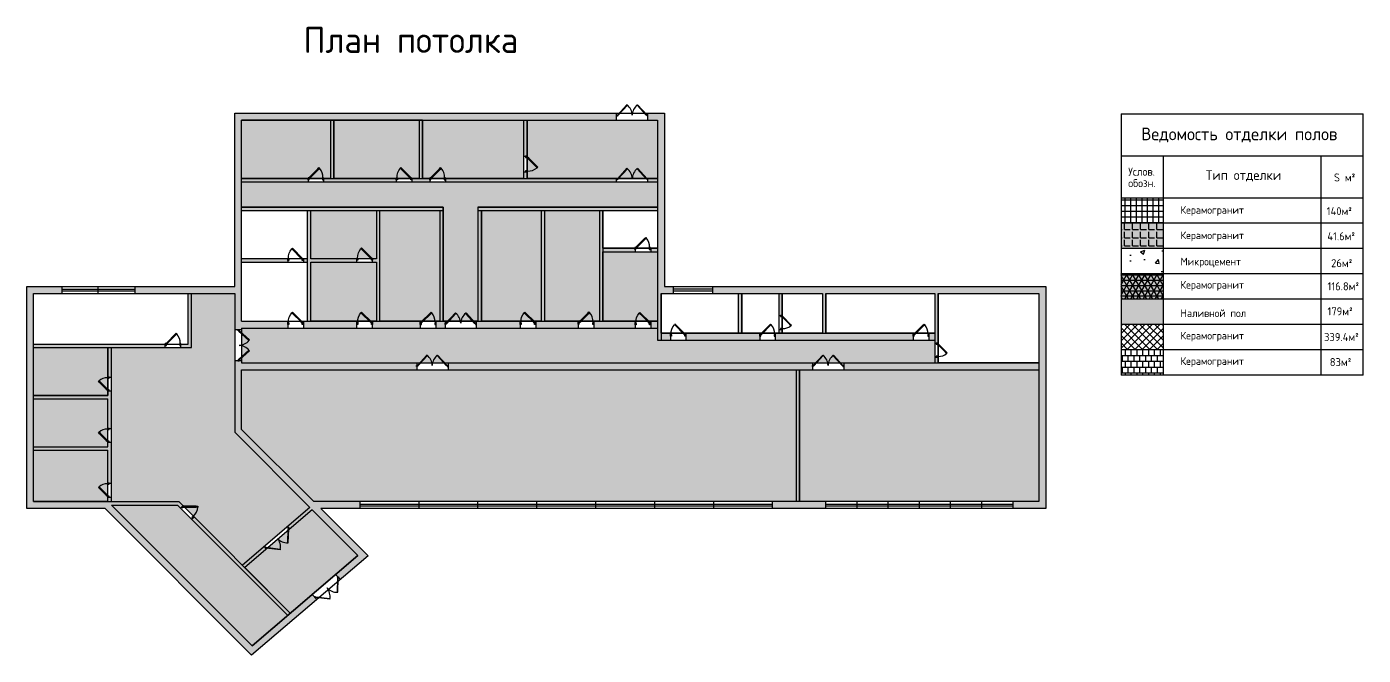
# Model space of a CAD drawing. Header units: millimetres. Extents: x 1 to 862718, y -200795 to 126771.
# Drawn here: x 705566 to 782687, y -200795 to -164553 of the extents above; entities that cross this region are included whole.
import ezdxf

# ---------------------------------------------------------------- set-up
doc = ezdxf.new("R2010")
doc.units = ezdxf.units.MM
doc.header["$MEASUREMENT"] = 0
doc.styles.get("Standard").update_dxf_attribs({"font": 'GOST Common.ttf'})

# ---------------------------------------------------------------- blocks, each defined once
blk = doc.blocks.new('A$C7C735C75')
for p, q in [((0, 0), (0, 38)), ((0, 38), (25, 38)), ((25, 0), (0, 0)), ((328, 370), (25, 38)), ((25, 38), (43, 21)), ((25, 38), (25, 0)), ((43, 21), (346, 354)), ((346, 354), (328, 370)), ((654, 354), (672, 370)), ((957, 21), (654, 354)), ((672, 370), (975, 38)), ((975, 38), (957, 21)), ((975, 38), (975, 0)), ((1000, 38), (975, 38)), ((975, 0), (1000, 0)), ((1000, 0), (1000, 38))]:
    blk.add_line(p, q)
for centre, start, end in [((60, 21), 2.2071, 50.923), ((940, 21), 129.077, 177.7929)]:
    blk.add_arc(centre, 441, start, end)
blk = doc.blocks.new('door')
for p, q in [((156873, 58161), (156435, 57726)), ((156472, 57689), (156910, 58124)), ((156873, 58161), (156946, 58233)), ((156983, 58197), (156910, 58124)), ((156946, 58233), (156983, 58197)), ((156317, 57525), (156317, 57653)), ((156317, 57653), (156317, 57525)), ((156435, 57726), (156362, 57653)), ((156362, 57653), (156399, 57617)), ((156399, 57617), (156472, 57689)), ((157217, 57525), (157217, 57653)), ((157217, 57525), (157217, 57653))]:
    blk.add_line(p, q)
for points in [[(156362, 57653), (156317, 57653), (156317, 57525), (156382, 57525), (156382, 57589), (156382, 57602), (156362, 57602)], [(157172, 57653), (157172, 57602), (157153, 57602), (157153, 57589), (157153, 57525), (157217, 57525), (157217, 57653)]]:
    blk.add_lwpolyline(points, close=True)
blk.add_arc((156410, 57690), 763, 357.23132, 41.49368)

msp = doc.modelspace()

# ---------------------------------------------------------------- hatches: boundary and pattern name
at = {"true_color": 0x636466}
h = msp.add_hatch(color=251, dxfattribs=at)
h.dxf.hatch_style = 1
h.paths.add_polyline_path([(764365.5, -179528.6), (745128.5, -179531.3), (745128.5, -179931.3), (763965.5, -179928.6), (763965.5, -191935.5), (762457, -191935.5), (762457, -192335.5), (764365.5, -192335.5)])
h.paths.add_polyline_path([(763965.5, -183935.5), (752706, -183935.5), (752706, -184335.5), (763965.5, -184335.5)], flags=17)
h.paths.add_polyline_path([(758165.5, -179929.5), (757965.5, -179929.5), (757965.5, -182799.5), (758165.5, -182799.5)], flags=17)
h.paths.add_polyline_path([(757965.5, -182222), (757617, -182222), (757617, -182622), (757965.5, -182622)], flags=17)
h.paths.add_polyline_path([(758165.5, -183599.5), (757965.5, -183599.5), (757965.5, -183935.5), (758165.5, -183935.5)], flags=17)
h.paths.add_polyline_path([(707597, -179535.5), (705565.5, -179535.5), (705565.5, -192335.5), (710084.1, -192335.5), (718543.8, -200795.2), (722311.9, -197581.3), (722028.1, -197297.6), (718565.4, -200251.1), (710449.8, -192135.5), (714262.5, -192135.5), (714439.7, -192312.8), (714581.2, -192171.3), (714345.3, -191935.5), (710249.8, -191935.5), (710249.8, -191935.5), (705965.5, -191935.5), (705965.5, -179935.5), (707597, -179935.5)])
h.paths.add_polyline_path([(718152.9, -195743.1), (715217.6, -192807.7), (715076.1, -192949.2), (720623, -198496), (720775.7, -198365.8)], flags=17)
h.paths.add_polyline_path([(722042.9, -192414.9), (721901, -192273.1), (720621.7, -193367.9), (720763.4, -193509.6)], flags=17)
h.paths.add_polyline_path([(719403.6, -194673), (719262.1, -194531.6), (718011.6, -195601.8), (718152.9, -195743.1)], flags=17)
h.paths.add_polyline_path([(722529.2, -192335.5), (724784.5, -192335.5), (724784.5, -191935.5), (722129.2, -191935.5), (717965.5, -187771.8), (717965.5, -184335.5), (728080.9, -184335.5), (728080.9, -183935.5), (717965.5, -183935.5), (717965.5, -183825.5), (717565.5, -183825.5), (717565.5, -187937.5), (724671.2, -195043.2), (723389.9, -196136.1), (723673.6, -196419.8), (725260.2, -195066.5)])
h.paths.add_polyline_path([(750906, -183935.5), (749922.5, -183935.5), (734189.1, -183935.5), (729880.9, -183935.5), (729880.9, -184335.5), (750906, -184335.5)])
h.paths.add_polyline_path([(750165.5, -184335.5), (749965.5, -184335.5), (749965.5, -191935.5), (750165.5, -191935.5)], flags=17)
h.paths.add_polyline_path([(751674, -179930.4), (751474, -179930.4), (751474, -182222), (751674, -182222)], flags=16)
h.paths.add_polyline_path([(742167.1, -179931.7), (741967.1, -179931.8), (741967.1, -182622), (742167.1, -182622)])
h.paths.add_polyline_path([(742704.5, -182222), (742167.1, -182222), (742167.1, -182622), (742704.5, -182622)])
h.paths.add_polyline_path([(751657, -191935.5), (748584.5, -191935.5), (748584.5, -192335.5), (751657, -192335.5)], flags=0)
h.paths.add_polyline_path([(710449.8, -185554.5), (710249.8, -185554.5), (710249.8, -185817), (705965.5, -185817), (705965.5, -186017), (710249.8, -186017), (710249.8, -187713.5), (710449.8, -187713.5)], flags=17)
h.paths.add_polyline_path([(710449.8, -188513.5), (710249.8, -188513.5), (710249.8, -188776), (705965.5, -188776), (705965.5, -188976), (710249.8, -188976), (710249.8, -190873), (710449.8, -190873)], flags=17)
h.paths.add_polyline_path([(710449.8, -183058), (710249.8, -183058), (710249.8, -184754.5), (710449.8, -184754.5)], flags=17)
h.paths.add_polyline_path([(713562.5, -182858), (705965.5, -182858), (705965.5, -183058), (710249.8, -183058), (710449.8, -183058), (713562.5, -183058)], flags=17)
h.paths.add_polyline_path([(715078, -179935.5), (714878, -179935.5), (714878, -182858), (714462.5, -182858), (714462.5, -183058), (715078, -183058)], flags=17)
h.paths.add_polyline_path([(710449.8, -191673), (710249.8, -191673), (710249.8, -191935.5), (710449.8, -191935.5)], flags=17)
h.paths.add_polyline_path([(724616.1, -181539.1), (721954.4, -181539.1), (721527, -181539.1), (721527.1, -181938.5), (724616.1, -181938)], flags=17)
h.paths.add_polyline_path([(728271.5, -181537.5), (725743.4, -181537.9), (725743.4, -181539.1), (725516.1, -181539.1), (725516.1, -181937.9), (728271.6, -181937.5)], flags=17)
h.paths.add_polyline_path([(729702.5, -181537.3), (729171.5, -181537.3), (729171.6, -181937.3), (729702.6, -181937.3)], flags=17)
h.paths.add_polyline_path([(729597.5, -174950), (717965.5, -174951.8), (717965.5, -175151.8), (721754.4, -175151.8), (729597.5, -175150)], flags=17)
h.paths.add_polyline_path([(729597.5, -175150), (729398.5, -175150.1), (729398.5, -181537.3), (729598.5, -181537.3)], flags=17)
h.paths.add_polyline_path([(731800, -175149.7), (731599, -175149.7), (731600, -181537), (731800, -181536.9)], flags=17)
h.paths.add_polyline_path([(741966.3, -174948.1), (731599, -174949.7), (731599, -175149.7), (731800, -175149.7), (741966.3, -175148.1)], flags=17)
h.paths.add_polyline_path([(735455.6, -175149.1), (735256.5, -175149.1), (735256.5, -181536.4), (735456.5, -181536.4)], flags=17)
h.paths.add_polyline_path([(738806.5, -175148.6), (738606.5, -175148.6), (738607.5, -181535.9), (738807.5, -181535.8)], flags=17)
h.paths.add_polyline_path([(740672, -177323), (738806.8, -177323.3), (738806.9, -177523.4), (740672.1, -177523.1)], flags=17)
h.paths.add_polyline_path([(741966.7, -177322.8), (741572, -177322.9), (741572.1, -177522.9), (741966.7, -177522.9)], flags=17)
h.paths.add_polyline_path([(741967.1, -181535.3), (741572.6, -181535.4), (741572.7, -181935.4), (741967.1, -181935.3)], flags=17)
h.paths.add_polyline_path([(740672.6, -181535.5), (738280, -181535.9), (738280, -181935.9), (740672.7, -181935.5)], flags=17)
h.paths.add_polyline_path([(737380, -181536.1), (734936, -181536.4), (734936.1, -181936.4), (737380, -181936.1)], flags=17)
h.paths.add_polyline_path([(734036, -181536.6), (731502.5, -181537), (731502.6, -181937), (734036.1, -181936.6)], flags=17)
h.paths.add_polyline_path([(721954.4, -178135.6), (724615.5, -178135.6), (724615.5, -177935.6), (721954.4, -177935.6), (721954.4, -175151.8), (721754.4, -175151.8), (721754.4, -177935.6), (721754.4, -178135.6), (721754.4, -181538.5), (721954.4, -181538.5)], flags=17)
h.paths.add_polyline_path([(725943.4, -175150.9), (725743.4, -175150.9), (725743.4, -177935.6), (725515.5, -177935.6), (725515.5, -178135.6), (725743.4, -178135.6), (725743.4, -181537.9), (725943.4, -181537.8)], flags=17)
h.paths.add_polyline_path([(721754.4, -177935.6), (721526.4, -177935.6), (721526.5, -178135.6), (721754.4, -178135.6)], flags=17)
h.paths.add_polyline_path([(720626.4, -177935.6), (717965.4, -177935.6), (717965.4, -178135.6), (720626.5, -178135.6)], flags=17)
h.paths.add_polyline_path([(721799.5, -173304.3), (717965.5, -173304.8), (717965.5, -173504.8), (721799.5, -173504.2)], flags=17)
h.paths.add_polyline_path([(726886.5, -173303.6), (722699.5, -173304.2), (722699.5, -173504.1), (726886.5, -173503.4)], flags=17)
h.paths.add_polyline_path([(723284.3, -169935.5), (723084.3, -169935.5), (723084.7, -173304.1), (723284.7, -173304.1)], flags=17)
h.paths.add_polyline_path([(728820.5, -173303.3), (727786.5, -173303.4), (727786.5, -173503.3), (728820.5, -173503.1)], flags=17)
h.paths.add_polyline_path([(728403, -169935.5), (728203, -169935.5), (728203.5, -173303.4), (728403.5, -173303.3)], flags=17)
h.paths.add_polyline_path([(739604.1, -173301.8), (729720.5, -173303.2), (729720.5, -173503), (739604.1, -173501.4)], flags=17)
h.paths.add_polyline_path([(741966, -173301.4), (741404.1, -173301.5), (741404.1, -173501.2), (741966.1, -173501.1)], flags=17)
h.paths.add_polyline_path([(734439.9, -172921.4), (734239.9, -172921.4), (734240, -173302.5), (734440, -173302.5)], flags=17)
h.paths.add_polyline_path([(734439.5, -169935.5), (734239.5, -169935.5), (734239.8, -172021.4), (734439.8, -172021.4)], flags=17)
h.paths.add_polyline_path([(725967.5, -188437.7), (726647.5, -188437.7), (726647.5, -187555.9), (725967.5, -187555.9)], flags=25)
h.paths.add_polyline_path([(729002, -183444.7), (729482, -183444.7), (729482, -182562.9), (729002, -182562.9)], flags=9)
h.paths.add_polyline_path([(713893.7, -187718.2), (714373.7, -187718.2), (714373.7, -186836.4), (713893.7, -186836.4)], flags=25)
h.paths.add_polyline_path([(710076, -181756.2), (710556, -181756.2), (710556, -180874.4), (710076, -180874.4)], flags=25)
h.paths.add_polyline_path([(707768.5, -184756.7), (708248.5, -184756.7), (708248.5, -183874.9), (707768.5, -183874.9)], flags=25)
h.paths.add_polyline_path([(707749, -190818.2), (708229, -190818.2), (708229, -189936.4), (707749, -189936.4)], flags=24)
h.paths.add_polyline_path([(707697.5, -187861.7), (708217.5, -187861.7), (708217.5, -186979.9), (707697.5, -186979.9)], flags=25)
h.paths.add_polyline_path([(721189.5, -195918.7), (721589.5, -195918.7), (721589.5, -195036.9), (721189.5, -195036.9)], flags=25)
h.paths.add_polyline_path([(715966, -196537.7), (716446, -196537.7), (716446, -195655.9), (715966, -195655.9)], flags=24)
h.paths.add_polyline_path([(741403.5, -169535.5), (741403.6, -169935.5), (741965.5, -169935.5), (741967.1, -179931.8), (742167.1, -179931.7), (742871.3, -179931.6), (742871.3, -179531.6), (742367, -179531.7), (742365.4, -169535.5)])
h.paths.add_polyline_path([(739603.6, -169935.5), (739603.5, -169535.5), (717565.6, -169535.5), (717564.2, -179535.5), (711801.5, -179535.5), (711801.5, -179935.5), (717565.5, -179935.5), (717565.5, -182025.5), (717965.5, -182025.5), (717965.5, -181939.1), (720627.1, -181938.7), (720627, -181539.1), (717965.4, -181539.1), (717965.4, -178135.6), (717965.5, -169935.5)])
h.paths.add_polyline_path([(748761, -182222), (748761, -182622), (756717, -182622), (756717, -182222)])
h.paths.add_polyline_path([(747861, -182622), (747861, -182222), (743604.5, -182222), (743604.5, -182622)])
h = msp.add_hatch(color=251, dxfattribs=at)
h.dxf.hatch_style = 1
h.paths.add_polyline_path([(741403.5, -169535.5), (741403.5, -169935.5), (741965.5, -169935.5), (741967.1, -179931.8), (742871.3, -179931.6), (742871.3, -179531.6), (742367, -179531.7), (742365.4, -169535.5)])
at = {"true_color": 0x991b1e}
h = msp.add_hatch(color=244, dxfattribs=at)
h.dxf.hatch_style = 1
h.set_gradient(color1=(199, 200, 202), color2=(206, 204, 230), name='CURVED')
h.paths.add_polyline_path([(717965.5, -169935.5), (717965.5, -173302.9), (723084.7, -173302.9), (723084.3, -169935.5)])
at = {"true_color": 0xf26722}
h = msp.add_hatch(color=30, dxfattribs=at)
h.dxf.hatch_style = 1
h.set_gradient(color1=(199, 200, 202), color2=(206, 204, 230), name='CURVED')
h.paths.add_polyline_path([(723284.3, -169935.5), (723284.7, -173303.6), (728203.5, -173303.6), (728203.5, -169935.5)])
h.paths.add_polyline_path([(734240, -173302.5), (734239.5, -169935.5), (728403, -169935.5), (728403.5, -173302.5)])
h.paths.add_polyline_path([(734439.5, -169935.5), (734440, -173301.4), (741966, -173301.4), (741966, -169935.5)])
at = {"true_color": 0xb5c5ba}
h = msp.add_hatch(color=9, dxfattribs=at)
h.dxf.hatch_style = 1
h.paths.add_polyline_path([(717965.5, -181939.1), (717965.5, -183935.5), (757965.5, -183935.5), (757965.5, -182622), (741967.1, -182622), (741967.1, -181935.3)])
h.paths.add_polyline_path([(729598.5, -181537.3), (731600, -181537), (731599, -174949.7), (741966.3, -174948.1), (741966.1, -173501.1), (717965, -173504.8), (717965.5, -174951.8), (729597.5, -174950), (729597.5, -174950)])
at = {"true_color": 0x636466, "transparency": 33554653}
h = msp.add_hatch(dxfattribs=at)
h.set_pattern_fill('NET', color=251, scale=2600)
h.set_pattern_definition([(0, (103346, -58518), (0, 325), []), (90, (103346, -58518), (-325, 2e-14), [])])
h.paths.add_polyline_path([(768707.9, -174429.1), (768707.9, -175887.8), (771139.1, -175887.8), (771139.1, -174429.1)])
at = {"true_color": 0x991b1e}
h = msp.add_hatch(color=244, dxfattribs=at)
h.dxf.hatch_style = 1
h.set_gradient(color1=(199, 200, 202), color2=(206, 204, 230), name='CURVED')
h.paths.add_polyline_path([(735455.6, -175149.3), (735456.5, -181523.9), (738607.5, -181523.9), (738606.5, -175149.3)])
h.paths.add_polyline_path([(738806.9, -177523.4), (738806.9, -181535.3), (741967.1, -181535.3), (741967.1, -177523.4)])
h.paths.add_polyline_path([(735256.5, -181535.3), (735256.5, -175149.1), (731800, -175149.7), (731800, -181535.3)])
h.paths.add_polyline_path([(729398.5, -181537.3), (729397.5, -175151.8), (725943.4, -175151.8), (725943.4, -181537.3)])
h.paths.add_polyline_path([(725743.4, -177935.6), (725743.4, -175151.8), (721954.4, -175151.8), (721954.4, -177935.6)])
h.paths.add_polyline_path([(725743.4, -178135.6), (721954.4, -178135.6), (721954.4, -181538.5), (725743.4, -181537.9)])
at = {"true_color": 0x7aafdf, "transparency": 33554653}
h = msp.add_hatch(color=143, dxfattribs=at)
h.dxf.hatch_style = 1
h.paths.add_polyline_path([(771139.1, -177346.5), (771139.1, -175887.8), (768707.9, -175887.8), (768707.9, -177346.5)])
at = {"true_color": 0x105689, "transparency": 33554653}
h = msp.add_hatch(dxfattribs=at)
h.set_pattern_fill('ANGLE', color=146, scale=1701.852553)
h.set_pattern_definition([(0, (597142.35, 20783.14), (0, 468.00945), [340.3705, -127.63894]), (90, (597142.35, 20783.14), (-468.00945, 3e-14), [340.3705, -127.63894])])
h.paths.add_polyline_path([(771139.1, -177346.5), (771139.1, -175887.8), (768707.9, -175887.8), (768707.9, -177346.5)])
at = {"true_color": 0x5e67af}
h = msp.add_hatch(dxfattribs=at)
h.set_pattern_fill('AR-CONC', color=165, scale=360)
h.set_pattern_definition([(50, (103346, -58518), (2582.1367, -225.908), [270, -2970]), (355, (103346, -58518), (-499.505, 2707.892), [216, -2376]), (100.45144, (103561.2, -58536.8), (2082.632, 2481.984), [229.465, -2524.112]), (46.1842, (103346, -57798), (3842.069, -595.87), [405, -4455]), (96.63564, (103666, -57847.7), (3364.783, 3506.827), [344.197, -3786.17]), (351.18416, (103346, -57798), (3364.783, 3506.827), [324, -3564]), (21, (103706, -57978), (2148.8654, -1449.428), [270, -2970]), (326, (103706, -57978), (875.935, 2610.54), [216, -2376]), (71.45144, (103885, -58098.8), (3024.801, 1161.112), [229.465, -2524.112]), (37.5, (103346, -58518), (43.7755, 1198.4179), [0, -2347.2, 0, -2412, 0, -2385]), (7.5, (103346, -58518), (947.0503, 1419.8822), [0, -1375.2, 0, -2293.2, 0, -909]), (327.5, (102543.2, -58518), (1921.7608, -81.1975), [0, -900, 0, -2808, 0, -3726]), (317.5, (102183.2, -58518), (2099.4702, 360.378), [0, -1170, 0, -1864.8, 0, -2646])])
h.paths.add_polyline_path([(771139.1, -178805.3), (771139.1, -177346.5), (768707.9, -177346.5), (768707.9, -178805.3)])
at = {"transparency": 33554653}
h = msp.add_hatch(color=9, dxfattribs=at)
h.dxf.hatch_style = 1
h.paths.add_polyline_path([(768707.9, -178805.3), (768707.9, -180264), (771139.1, -180264), (771139.1, -178805.3)])
at = {"true_color": 0x76937f, "transparency": 33554653}
h = msp.add_hatch(dxfattribs=at)
h.set_pattern_fill('NET3', color=252, scale=2431.217933)
h.set_pattern_definition([(0, (103346, -58518), (0, 303.90224), []), (60, (103346, -58518), (-263.18706, 151.95112), []), (120, (103346, -58518), (-263.18706, -151.95112), [])])
h.paths.add_polyline_path([(768707.9, -180264), (771139.1, -180264), (771139.1, -178805.3), (768707.9, -178805.3)])
at = {"true_color": 0xe0e0e0}
h = msp.add_hatch(color=254, dxfattribs=at)
h.dxf.hatch_style = 1
h.paths.add_polyline_path([(717565.5, -187937.5), (717565.5, -179935.5), (715078, -179935.5), (715078, -183058), (710449.8, -183058), (710449.8, -191935.5), (714345.3, -191935.5), (718011.6, -195601.8), (721901, -192273.1)])
h.paths.add_polyline_path([(722042.9, -192414.9), (718152.9, -195743.1), (720775.7, -198365.8), (724671.2, -195043.2)])
h.paths.add_polyline_path([(714262.5, -192135.5), (710449.8, -192135.5), (718565.4, -200251.1), (720623, -198496)])
at = {"true_color": 0x93e085}
h = msp.add_hatch(color=81, dxfattribs=at)
h.dxf.hatch_style = 1
h.paths.add_polyline_path([(742167.1, -179931.8), (751474, -179931.8), (751474, -179930.4), (742167.1, -179931.7)])
at = {"true_color": 0x636466}
h = msp.add_hatch(color=251, dxfattribs=at)
h.dxf.hatch_style = 1
h.paths.add_polyline_path([(746820.5, -179931.8), (746620.5, -179931.8), (746620.5, -182222), (746820.5, -182222)])
h.paths.add_polyline_path([(748959, -181202), (749159, -181202), (749159, -179931.8), (748959, -179931.8)])
h.paths.add_polyline_path([(749159, -182002), (748959, -182002), (748959, -182222), (749159, -182222)])
at = {"true_color": 0x000000}
h = msp.add_hatch(color=18, dxfattribs=at)
h.dxf.hatch_style = 1
h.set_gradient(color1=(199, 200, 202), color2=(206, 204, 230), name='INVCYLINDER')
h.paths.add_polyline_path([(771139.1, -181723), (771139.1, -180264), (768707.9, -180264), (768707.9, -181723)])
at = {"true_color": 0x5ceb92}
h = msp.add_hatch(color=113, dxfattribs=at)
h.dxf.hatch_style = 1
h.paths.add_polyline_path([(729398.5, -181537.3), (725943.4, -181537.3), (725943.4, -181537.8)])
at = {"true_color": 0xffffff}
h = msp.add_hatch(dxfattribs=at)
h.set_pattern_fill('ANSI37', scale=2431.217933)
h.set_pattern_definition([(45, (103346, -58518), (-214.89134, 214.89134), []), (135, (103346, -58518), (-214.89134, -214.89134), [])])
h.paths.add_polyline_path([(768707.9, -181723), (768707.9, -183182), (771139.1, -183182), (771139.1, -181723)])
at = {"true_color": 0x61beef}
h = msp.add_hatch(color=151, dxfattribs=at)
h.dxf.hatch_style = 1
h.paths.add_polyline_path([(710249.8, -184794.3), (710217.5, -184794.3, 0.1955686), (709737.6, -184963), (709801, -185026.8), (710185.7, -185414.5), (710249.8, -185479.1)], flags=17)
h.paths.add_polyline_path([(709768.7, -185058.9), (709704.6, -184994.2), (709736.9, -184962.2), (709737.6, -184963, -0.1955686), (710217.5, -184794.3), (710217.5, -184754.5), (710249.8, -184754.5), (710249.8, -183058), (705965.5, -183058), (705965.5, -185817), (710249.8, -185817), (710249.8, -185554.5), (710249.8, -185554.5), (710217.5, -185551), (710217.5, -185511.1), (710153.4, -185446.5)])
h.paths.add_polyline_path([(710249.8, -190912.8), (710217.5, -190912.8, 0.1955686), (709737.6, -191081.5), (709801, -191145.3), (710185.7, -191533), (710249.8, -191597.6)], flags=17)
h.paths.add_polyline_path([(710249.8, -188976), (705965.5, -188976), (705965.5, -191935.5), (710249.8, -191935.5), (710249.8, -191669.5), (710217.5, -191669.5), (710217.5, -191629.6), (710153.4, -191565), (709768.7, -191177.4), (709704.6, -191112.7), (709736.9, -191080.7), (709737.6, -191081.5, -0.1955686), (710217.5, -190912.8), (710217.5, -190873)])
h.paths.add_polyline_path([(710249.8, -186017), (705965.5, -186017), (705965.5, -188776), (710249.8, -188776), (710249.8, -188513.5), (710217.5, -188513.5), (710217.5, -188470.1), (710153.4, -188405.5), (709768.7, -188017.9), (709704.6, -187953.2), (709736.9, -187921.2), (709737.6, -187922, -0.1955686), (710217.5, -187753.3), (710217.5, -187713.5)])
h.paths.add_polyline_path([(710249.8, -187753.3), (710217.5, -187753.3, 0.1955686), (709737.6, -187922), (709801, -187985.8), (710185.7, -188373.5), (710249.8, -188438.1)], flags=17)
h.paths.add_polyline_path([(710249.8, -188976), (710217.5, -190873), (710249.8, -190873)], flags=17)
at = {"true_color": 0x727430}
h = msp.add_hatch(dxfattribs=at)
h.set_pattern_fill('AR-B88', color=67, scale=42)
h.set_pattern_definition([(0, (103346, -58518), (0, 336), []), (90, (103346, -58518), (-168, 336), [336, -336])])
h.paths.add_polyline_path([(768707.9, -183182), (768707.9, -184641), (771139.1, -184641), (771139.1, -183182)])
at = {"true_color": 0xe5bb8b}
h = msp.add_hatch(color=31, dxfattribs=at)
h.dxf.hatch_style = 1
h.paths.add_polyline_path([(717965.5, -184335.5), (717965.5, -187771.8), (722129.2, -191935.5), (749965.5, -191935.5), (749965.5, -184335.5)])
h.paths.add_polyline_path([(763965.5, -191935.5), (763965.5, -184335.5), (750165.5, -184335.5), (750165.5, -191935.5)])
at = {"true_color": 0x636466}
h = msp.add_hatch(dxfattribs=at)
h.set_pattern_fill('ANSI31', color=251)
h.set_pattern_definition([(45, (104733.5, -178442.00001), (-0.088388347648, 0.088388347648), [])])
h.paths.add_polyline_path([(751657, -191935.5), (748584.5, -191935.5), (748584.5, -192335.5), (751657, -192335.5)])

# ---------------------------------------------------------------- linework, layer by layer
at = {"color": 18, "true_color": 0x000000}
for p, q in [((739603.6, -169935.5), (739603.5, -169535.5)), ((741403.6, -169935.5), (741403.5, -169535.5)), ((728403, -169935.5), (717965.5, -169934.1)), ((723084.3, -169934.8), (723084.7, -173302.9)), ((723284.3, -169934.8), (723284.7, -173302.8)), ((728203, -169935.5), (728203.5, -173303.6)), ((728403, -169935.5), (728403.5, -173303.5)), ((734239.5, -169935.5), (734240, -173302.7)), ((734439.5, -169935.5), (734440, -173302.7)), ((734239.8, -172021.4), (734439.8, -172021.4)), ((717965, -173504.8), (741966.1, -173501.1)), ((717965.1, -173304.8), (741966, -173301.4)), ((721799.5, -173304.3), (721799.5, -173504.2)), ((722699.5, -173304.2), (722699.5, -173504.1)), ((726886.5, -173303.7), (726886.5, -173503.4)), ((727786.5, -173303.6), (727786.5, -173503.3)), ((728820.5, -173303.3), (728820.5, -173503.1)), ((729720.5, -173303.2), (729720.5, -173503)), ((734239.9, -172921.4), (734439.9, -172921.4)), ((739604.1, -173501.4), (739604.1, -173301.8)), ((741404.1, -173501.2), (741404.1, -173301.5)), ((717965.5, -174951.8), (729597.5, -174950)), ((729597.5, -174950), (729598.5, -181537.3)), ((731599, -174949.7), (741966.3, -174948.1)), ((731599, -174949.7), (731600, -181537)), ((717965.5, -175151.8), (729597.5, -175150)), ((729397.5, -175153.6), (729398.5, -181537.3)), ((731599, -175149.7), (741966.3, -175148.1)), ((731800, -175148.1), (731800, -181535.3)), ((735456.5, -181535.3), (735455.6, -175149.3)), ((738606.5, -175136.1), (738607.5, -181523.9)), ((738806.5, -175136.1), (738807.5, -181523.8)), ((738806.9, -177323.3), (741966.7, -177322.8)), ((740672, -177323), (740672.1, -177523.1)), ((741572, -177322.9), (741572.1, -177522.9)), ((717964.4, -178135.2), (721754.4, -178135.2)), ((720626.4, -177935.6), (720626.5, -178135.6)), ((721526.4, -177935.6), (721526.5, -178135.6)), ((721754.4, -177935.6), (721754.4, -178135.6)), ((721754.4, -178135.2), (721755, -181538.5)), ((724615.5, -178135.6), (724615.5, -177935.6)), ((725515.5, -178135.6), (725515.5, -177935.6)), ((738806.9, -177523.4), (741966.8, -177522.9)), ((707597, -179535.5), (707597, -179935.5)), ((709688.5, -179935.5), (709688.5, -179535.5)), ((711801.5, -179535.5), (711801.5, -179935.5)), ((742871.3, -179531.6), (742871.3, -179923.5)), ((745128.5, -179531.3), (745128.5, -179923.5)), ((714878, -182858), (714878, -179935.5)), ((715078, -183058), (715078, -179935.5)), ((717565.5, -179935.5), (717565.5, -187937.5)), ((741967.1, -179931.8), (741967.1, -182622)), ((742167.1, -179931.8), (742167.1, -182622)), ((746620.5, -179931.8), (746620.5, -182222)), ((746820.5, -179931.8), (746820.5, -182222)), ((748959, -179931.8), (748959, -182222)), ((749159, -179931.8), (749159, -182222)), ((751474, -179935.5), (751474, -182222)), ((751674, -179935.5), (751674, -182222)), ((757965.5, -179935.5), (757965.5, -183935.5)), ((758165.5, -179935.5), (758165.5, -183935.5)), ((748959, -181202), (749159, -181202)), ((717965.4, -181539.1), (741967.1, -181535.3)), ((717965.5, -181939.1), (741967.1, -181935.3)), ((717965.5, -181939.1), (717965.5, -183935.5)), ((720627, -181538.7), (720627.1, -181938.7)), ((721527, -181538.5), (721527.1, -181938.5)), ((724616.1, -181938), (724616.1, -181538)), ((725516.1, -181937.9), (725516.1, -181537.9)), ((725943.4, -181537.3), (726543.4, -181537.3)), ((728271.5, -181537.4), (728271.6, -181937.5)), ((729171.5, -181537.3), (729171.6, -181937.3)), ((729702.5, -181537.3), (729702.6, -181937.3)), ((731502.5, -181537), (731502.6, -181937)), ((731800, -181535.3), (732027, -181535.3)), ((734036, -181535.3), (734036.1, -181936.9)), ((734936, -181535.2), (734936.1, -181936.8)), ((737380, -181536.1), (737380, -181936.1)), ((738280, -181535.9), (738280, -181935.9)), ((740672.6, -181535.5), (740672.7, -181935.6)), ((741572.6, -181535.4), (741572.7, -181935.4)), ((741967.1, -181935.3), (741967.1, -182622)), ((748959, -182002), (749159, -182002)), ((717965.5, -182025.5), (717565.5, -182025.5)), ((741967.1, -182622), (757965.5, -182622)), ((742167.1, -182222), (757965.5, -182222)), ((742704.5, -182222), (742704.5, -182622)), ((743604.5, -182222), (743604.5, -182622)), ((747861, -182222), (747861, -182622)), ((748761, -182222), (748761, -182622)), ((756717, -182222), (756717, -182622)), ((757617, -182222), (757617, -182622)), ((705965.5, -182858), (714878, -182858)), ((705965.5, -183058), (715078, -183058)), ((710249.8, -185817), (710249.8, -183058)), ((710449.8, -191935.5), (710449.8, -183058)), ((713562.5, -183058), (713562.5, -182858)), ((714462.5, -183058), (714462.5, -182858)), ((757965.5, -182799.5), (758165.5, -182799.5)), ((717965.5, -183825.5), (717565.5, -183825.5)), ((717965.5, -183935.5), (734189.1, -183935.5)), ((728080.9, -183935.5), (728080.9, -184335.5)), ((729880.9, -183935.5), (729880.9, -184335.5)), ((734189.1, -183935.5), (749922.5, -183935.5)), ((749922.5, -183935.5), (763965.5, -183935.5)), ((750906, -183935.5), (750906, -184335.5)), ((752706, -183935.5), (752706, -184335.5)), ((757965.5, -183599.5), (758165.5, -183599.5)), ((757965.5, -183735.5), (757967, -183735.5)), ((757965.5, -183935.5), (757967.1, -183935.5)), ((757965.5, -183935.5), (757967.1, -183935.5)), ((710249.8, -184754.5), (710449.8, -184754.5)), ((717965.5, -184335.5), (763965.5, -184335.5)), ((749965.5, -184335.5), (749965.5, -191935.5)), ((750165.5, -184335.5), (750165.5, -191935.5)), ((705965.5, -185817), (710249.8, -185817)), ((710249.8, -185554.5), (710449.8, -185554.5)), ((705965.5, -186017), (710249.8, -186017)), ((710249.8, -188776), (710249.8, -186017)), ((710249.8, -187713.5), (710449.8, -187713.5)), ((717565.5, -187937.5), (721901, -192273.1)), ((705965.5, -188776), (710249.8, -188776)), ((710249.8, -188513.5), (710449.8, -188513.5)), ((705965.5, -188976), (710249.8, -188976)), ((710249.8, -191935.5), (710249.8, -188976)), ((710249.8, -190873), (710449.8, -190873)), ((705965.5, -191935.5), (710249.8, -191935.5)), ((710249.8, -191673), (710449.8, -191673)), ((710249.8, -191935.5), (714345.3, -191935.5)), ((710249.8, -191935.5), (710449.8, -191935.5)), ((714345.3, -191935.5), (720775.7, -198365.8)), ((724784.5, -191935.5), (724784.5, -192335.5)), ((728184.5, -191935.5), (728184.5, -192335.5)), ((731584.5, -191935.5), (731584.5, -192335.5)), ((734984.5, -191935.5), (734984.5, -192335.5)), ((738384.5, -191935.5), (738384.5, -192335.5)), ((741784.5, -191935.5), (741784.5, -192335.5)), ((745184.5, -191935.5), (745184.5, -192335.5)), ((746930.3, -191933), (746930.3, -191935.5)), ((748584.5, -191935.5), (748584.5, -192335.5)), ((749187.5, -191933), (749187.5, -191935.5)), ((751657, -191935.5), (751657, -192335.5)), ((753457, -191935.5), (753457, -192335.5)), ((755257, -191935.5), (755257, -192335.5)), ((757057, -191935.5), (757057, -192335.5)), ((758857, -191935.5), (758857, -192335.5)), ((760657, -191935.5), (760657, -192335.5)), ((762457, -191935.5), (762457, -192335.5)), ((710449.8, -192135.5), (718565.4, -200251.1)), ((710449.8, -192135.5), (714262.5, -192135.5)), ((710449.8, -192135.5), (718565.4, -200251.1)), ((714262.5, -192135.5), (720623, -198496)), ((714439.7, -192312.8), (714581.2, -192171.3)), ((721901, -192273.1), (718011.6, -195601.8)), ((722042.9, -192414.9), (718152.9, -195743.1)), ((750881.3, -192335.5), (750881.3, -192336.5)), ((715076.1, -192949.2), (715217.6, -192807.7)), ((720621.9, -193368.1), (720763.4, -193509.6)), ((724671.2, -195043.2), (718565.4, -200251.1)), ((718565.4, -200251.1), (724671.2, -195043.2)), ((719262.1, -194531.6), (719403.6, -194673)), ((723389.9, -196136.1), (723673.6, -196419.8)), ((722028.1, -197297.6), (722311.9, -197581.3))]:
    msp.add_line(p, q, dxfattribs=at)
at = {"color": 7}
for p, q in [((768707.9, -169566.6), (782687.4, -169566.6)), ((768707.9, -169566.6), (768707.9, -184641)), ((782687.4, -184641), (782687.4, -169566.6)), ((768707.9, -171997.9), (782687.4, -171997.9)), ((768707.9, -171997.9), (768707.9, -171997.9)), ((768707.9, -171997.9), (768707.9, -171997.9)), ((771139.1, -171997.9), (771139.1, -184641)), ((780256.2, -184641), (780256.2, -171997.9)), ((771139.1, -173213.5), (771139.1, -173213.5)), ((782687.4, -174429.1), (768707.9, -174429.1)), ((768707.9, -174429.1), (768707.9, -174429.1)), ((771139.1, -174429.1), (771139.1, -174429.1)), ((782687.4, -175887.8), (768707.9, -175887.8)), ((782687.4, -177346.5), (768707.9, -177346.5)), ((782687.4, -178805.3), (768707.9, -178805.3)), ((782687.4, -180264), (768707.9, -180264)), ((782687.4, -181723), (768707.9, -181723)), ((782687.4, -183182), (768707.9, -183182)), ((782687.4, -184641), (768707.9, -184641))]:
    msp.add_line(p, q, dxfattribs=at)
at = {"color": 152, "true_color": 0x2776bb}
for p, q in [((707597, -179685.5), (711801.5, -179685.5)), ((742871.3, -179673.5), (745128.5, -179673.5)), ((707597, -179785.5), (711801.5, -179785.5)), ((742871.3, -179773.5), (745128.5, -179773.5)), ((724784.5, -192085.5), (748584.5, -192085.5)), ((724784.5, -192185.5), (748584.5, -192185.5)), ((751657, -192086.5), (762457, -192086.5)), ((751657, -192186.5), (762457, -192186.5))]:
    msp.add_line(p, q, dxfattribs=at)
at = {"color": 18, "true_color": 0x000000}
for points in [[(722529.2, -192335.5), (725260.2, -195066.5), (718543.8, -200795.2), (710084.1, -192335.5), (705565.5, -192335.5), (705565.5, -179535.5), (717564.2, -179535.5), (717565.6, -169535.5), (742365.4, -169535.5), (742367, -179531.7), (764365.5, -179528.6), (764365.5, -192335.5)], [(717965.5, -169934.1), (723084.7, -169934.1), (723084.7, -173302.9), (717965.5, -173302.9)], [(723284.3, -169934.8), (728203.5, -169934.8), (728203.5, -173303.6), (723284.3, -173303.6)], [(723284.3, -169935.5), (728203.5, -169935.5), (728203.5, -173303.6), (723284.3, -173303.6)], [(728403, -169935.5), (734240, -169935.5), (734240, -173302.7), (728403, -173302.7)], [(728403, -169935.5), (734240, -169935.5), (734240, -173302.5), (728403, -173302.5)], [(734439.5, -169935.5), (741966, -169935.5), (741966, -173301.4), (734439.5, -173301.4)], [(734439.5, -169935.5), (741966, -169935.5), (741966, -173301.4), (734439.5, -173301.4)], [(717965.4, -175151.8), (721754.4, -175151.8), (721754.4, -177935.6), (717965.4, -177935.6)], [(721954.4, -175151.8), (725743.4, -175151.8), (725743.4, -177935.6), (721954.4, -177935.6)], [(725943.4, -175151.8), (729398.5, -175151.8), (729398.5, -181537.3), (725943.4, -181537.3)], [(725943.4, -175151.8), (729398.5, -175151.8), (729398.5, -181537.3), (725943.4, -181537.3)], [(731800, -175148.1), (735256.5, -175148.1), (735256.5, -181535.3), (731800, -181535.3)], [(735455.6, -175149.3), (738607.5, -175149.3), (738607.5, -181523.9), (735455.6, -181523.9)], [(738806.5, -175148.6), (741966.7, -175148.6), (741966.7, -177322.8), (738806.5, -177322.8)], [(721954.4, -178135.6), (725743.4, -178135.6), (725743.4, -181539.1), (721954.4, -181539.1)], [(738806.9, -177523.4), (741967.1, -177523.4), (741967.1, -181535.3), (738806.9, -181535.3)], [(742167.1, -179931.8), (751474, -179931.8), (751474, -182222), (742167.1, -182222)], [(742167.1, -179931.8), (746620.5, -179931.8), (746620.5, -182222), (742167.1, -182222)], [(746820.5, -179931.8), (748959, -179931.8), (748959, -182222), (746820.5, -182222)], [(749159, -179931.8), (751474, -179931.8), (751474, -182222), (749159, -182222)], [(751674, -179935.5), (757965.5, -179935.5), (757965.5, -182222), (751674, -182222)], [(758165.5, -179935.5), (763965.5, -179935.5), (763965.5, -183935.5), (758165.5, -183935.5)], [(705965.5, -183058), (710249.8, -183058), (710249.8, -185817), (705965.5, -185817)], [(750165.5, -184335.5), (763965.5, -184335.5), (763965.5, -191935.5), (750165.5, -191935.5)]]:
    msp.add_lwpolyline(points, close=True, dxfattribs=at)
for points in [[(717964.4, -181539.1), (717965.5, -169935.5), (741965.5, -169935.5), (741967.1, -179931.8)], [(731600, -181537), (729598.5, -181537.3), (729597.5, -174950), (717965.5, -174951.8), (717965, -173504.8), (741966.1, -173501.1), (741966.3, -174948.1), (731599, -174949.7), (731600, -181537)], [(725943.4, -181537.3), (725943.4, -175151.8), (729398.5, -175151.8), (729398.5, -181537.3), (729171.5, -181537.3)], [(735256.5, -175148.1), (735256.5, -181535.3)], [(710249.8, -191935.5), (705965.5, -191935.5), (705965.5, -179935.5), (717565.5, -179935.5)], [(763965.5, -179928.6), (763965.5, -191935.5), (722129.2, -191935.5)], [(717965.5, -187771.8), (717965.5, -184335.5), (749965.5, -184335.5), (749965.5, -191935.5), (722129.2, -191935.5), (717965.5, -187771.8)], [(710249.8, -191935.5), (710249.8, -191935.5), (705965.5, -191935.5)], [(724671.2, -195043.2), (724671.2, -195043.2), (718565.4, -200251.1), (710449.8, -192135.5)], [(710449.8, -192135.5), (714262.5, -192135.5), (720623, -198496), (718565.4, -200251.1), (710449.8, -192135.5)], [(720775.7, -198365.8), (724671.2, -195043.2), (722042.9, -192414.9), (718152.9, -195743.1), (720775.7, -198365.8)]]:
    msp.add_lwpolyline(points, dxfattribs=at)

# ---------------------------------------------------------------- block references
at = {"xscale": 1.799512586105673, "yscale": 1.799512586105673, "zscale": 1.799512586105673}
for p in [(739604, -169717), (739604.6, -173382.8), (729707, -181718.5), (728062.9, -184150.7), (750906.5, -184150.7)]:
    msp.add_blockref('A$C7C735C75', p, dxfattribs=at)
for p in [(565482.1, -230910.5), (572503.1, -230909.4), (584336.2, -234929.3), (571954.1, -239243.7), (581062.6, -239229.9), (591543.6, -239928.4), (600399.6, -239928.4), (557245.1, -240464.4)]:
    msp.add_blockref('door', p)
at = {"xscale": -1}
for p in [(884103.9, -230909.8), (877843.9, -235560.5), (881832.9, -235542), (877844.5, -239244.9), (881833.5, -239244.3), (891253.5, -239242.3), (897890.1, -239260.3), (899921.9, -239928.4)]:
    msp.add_blockref('door', p, dxfattribs=at)
for p, rotation in [((676814.9, -15703.9), 270), ((563285.4, -122400.9), 314.9999999999849)]:
    msp.add_blockref('door', p, dxfattribs=dict(rotation=rotation))
for name, p, xscale, yscale, zscale, rotation in [('door', (697878.7, -42124.5), 0.8897077240456379, 0.8897077240456379, 0.8897077240456379, 270), ('A$C7C735C75', (717747, -182026), 1.799512586105673, 1.799512586105673, 1.799512586105673, 270), ('door', (706974.7, -44017.4), 0.8878288692363119, 0.8878288692363119, 0.8878288692363119, 270), ('door', (761241, -323892.5), 0.885003821919751, 0.885003821919751, 0.885003821919751, 90), ('door', (761241, -326851.5), 0.885003821919751, 0.885003821919751, 0.885003821919751, 90), ('door', (761241, -330011), 0.885003821919751, 0.885003821919751, 0.885003821919751, 90), ('A$C7C735C75', (720674.1, -193420.3), 1.799512586105673, 1.799512586105673, 1.799512586105673, 220.550397337801), ('A$C7C735C75', (723534.8, -196271.7), 1.799512586105673, 1.799512586105673, 1.799512586105673, 220.550397337801)]:
    msp.add_blockref(name, p, dxfattribs=dict(xscale=xscale, yscale=yscale, zscale=zscale, rotation=rotation))

# ---------------------------------------------------------------- texts
at = {"color": 7}
for s, height, p in [('Ведомость отделки полов', 729.365, (769875, -171100)), ('Услов.', 461.93, (769124.3, -173141.7)), ('обозн.', 461.93, (769124.3, -173804.3)), ('Тип отделки', 559.18, (773601, -173387.5)), ('S м²', 461.93, (780995, -173475)), ('Керамогранит', 437.619, (772143.5, -175339)), ('140м²', 461.93, (780579, -175418.3)), ('Керамогранит', 437.619, (772143.5, -176801.5)), ('41.6м²', 461.93, (780614, -176863.6)), ('Микроцемент', 437.619, (772143.5, -178314)), ('26м²', 461.93, (780833.4, -178417.2)), ('Керамогранит', 437.619, (772143.5, -179653)), ('116.8м²', 461.93, (780624, -179750.8)), ('Наливной пол', 437.619, (772143.5, -181290)), ('179м²', 461.93, (780624, -181196.3)), ('Керамогранит', 437.619, (772143.5, -182584.5)), ('339.4м²', 461.93, (780426, -182678.3)), ('Керамогранит', 437.619, (772143.5, -184050.5)), ('83м²', 461.93, (780756, -184122.3))]:
    msp.add_text(s, height=height, dxfattribs=at).set_placement(p)
at = {"insert": (721537, -164563), "char_height": 1500, "attachment_point": 1}
msp.add_mtext_dynamic_manual_height_columns('План потолка', width=15173.5, gutter_width=1, heights=[0], dxfattribs=at)

doc.saveas('drawing.dxf')
